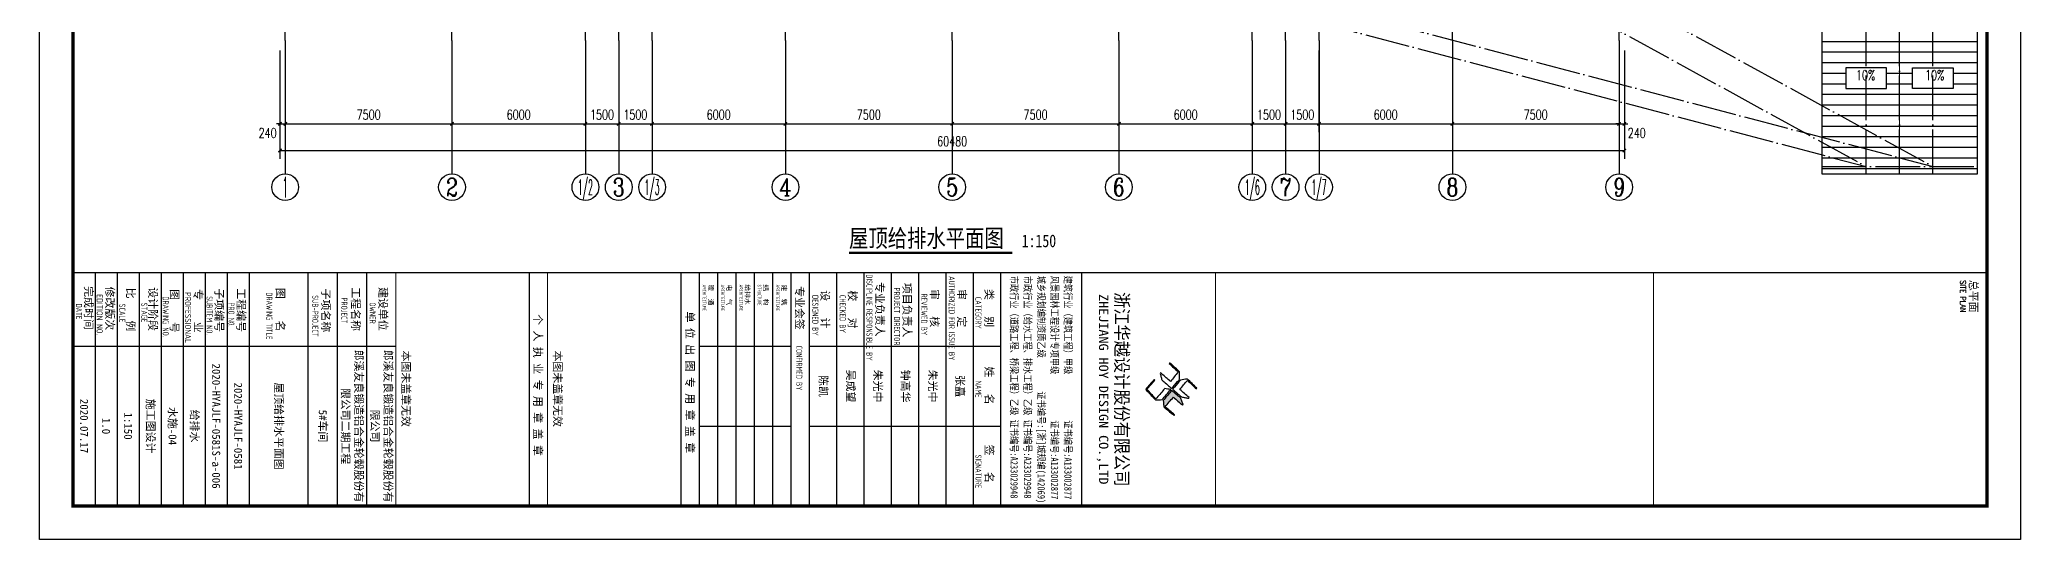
# Model space of a CAD drawing. Extents: x 14033796 to 29392202, y -1365078 to -465345.
# Drawn here: x 14869616 to 14958716, y -730593 to -708102 of the extents above; entities that cross this region are included whole.
import ezdxf
from ezdxf.enums import TextEntityAlignment as Align

# ---------------------------------------------------------------- set-up
doc = ezdxf.new("R2010")
doc.units = 0
doc.header["$LTSCALE"] = 1000
doc.header["$MEASUREMENT"] = 0
doc.linetypes.add('DOTE', pattern=[2.42, 2, -0.2, 0.02, -0.2])
for name, color, linetype in [('AXIS', 3, 'Continuous'), ('AXIS_TEXT', 7, 'Continuous'), ('DIM_SYMB', 3, 'Continuous'), ('DOTE', 8, 'DOTE'), ('PUB_TEXT', 7, 'Continuous'), ('PUB_TITLE', 4, 'Continuous'), ('TK', 4, 'Continuous'), ('填充', 251, 'Continuous')]:
    doc.layers.add(name, color=color, linetype=linetype)
doc.styles.add('-宋体', font='', dxfattribs={"width": 0.8})
doc.styles.add('_TCH_AXIS', font='COMPLEX', dxfattribs={"bigfont": 'GBCBIG'})
doc.styles.add('_TCH_DIM', font='SIMPLEX', dxfattribs={"bigfont": 'GBCBIG'})
doc.styles.add('_TCH_DIM_T3', font='SIMPLEX', dxfattribs={"width": 0.705882, "bigfont": 'GBCBIG'})
doc.styles.add('COMPLEX', font='COMPLEX')
doc.styles.add('HT', font='simhei.ttf', dxfattribs={"width": 0.8})
doc.styles.add('ROMANS', font='romans', dxfattribs={"width": 0.65, "height": 231.275})
doc.styles.add('TSSD_REIN', font='tssdeng.shx', dxfattribs={"width": 0.7, "bigfont": 'tssdchn.shx'})
doc.styles.add('YAYA', font='', dxfattribs={"width": 0.8, "height": 1})
doc.styles.add('图签宋体', font='', dxfattribs={"height": 300})
doc.styles.add('图签黑体', font='simhei.ttf', dxfattribs={"height": 550})
doc.styles.get('-宋体').set_extended_font_data('SimSun')
doc.styles.get('YAYA').set_extended_font_data('SimSun')
doc.styles.get('图签宋体').set_extended_font_data('NSimSun')
doc.dimstyles.new('_TCH_ARCH&&150', dxfattribs={"dimtxt": 446.25, "dimasz": 150, "dimexe": 375, "dimexo": 450, "dimgap": 189.375, "dimtad": 1, "dimdec": 0, "dimzin": 0, "dimdsep": 46, "dimtxsty": '_TCH_DIM_T3', "dimblk": 'ARCHTICK', "dimcen": 0.09, "dimclrt": 7, "dimazin": 2, "dimtfac": 1, "dimtdec": 0, "dimtix": 1, "dimtmove": 2, "dimatfit": 3, "dimfxl": 0, "dimtolj": 1, "dimtzin": 0, "dimarcsym": 0})

# ---------------------------------------------------------------- blocks, each defined once
blk = doc.blocks.new('A$C053D6479')
at = {"layer": 'PUB_TITLE'}
h = blk.add_hatch(color=256, dxfattribs=at)
h.dxf.hatch_style = 1
edge = h.paths.add_edge_path()
edge.add_spline(control_points=[(1026, 827), (1105, 920), (1188, 1008), (1266, 1102)], knot_values=[13, 13, 13, 13, 14, 14, 14, 14], degree=3, periodic=0)
edge.add_spline(control_points=[(1266, 1102), (1258, 1111), (1249, 1119), (1239, 1116)], knot_values=[12, 12, 12, 12, 13, 13, 13, 13], degree=3, periodic=0)
edge.add_spline(control_points=[(1239, 1116), (1210, 1107), (1179, 1092), (1144, 1077)], knot_values=[11, 11, 11, 11, 12, 12, 12, 12], degree=3, periodic=0)
edge.add_spline(control_points=[(1144, 1077), (1109, 1063), (1069, 1053), (1047, 1038)], knot_values=[10, 10, 10, 10, 11, 11, 11, 11], degree=3, periodic=0)
edge.add_spline(control_points=[(1047, 1038), (1028, 1026), (1007, 992), (991, 972)], knot_values=[9, 9, 9, 9, 10, 10, 10, 10], degree=3, periodic=0)
edge.add_spline(control_points=[(991, 972), (942, 913), (899, 868), (849, 810)], knot_values=[8, 8, 8, 8, 9, 9, 9, 9], degree=3, periodic=0)
edge.add_spline(control_points=[(849, 810), (842, 801), (822, 776), (822, 775)], knot_values=[7, 7, 7, 7, 8, 8, 8, 8], degree=3, periodic=0)
edge.add_spline(control_points=[(822, 775), (823, 771), (848, 752), (859, 744)], knot_values=[6, 6, 6, 6, 7, 7, 7, 7], degree=3, periodic=0)
edge.add_spline(control_points=[(859, 744), (949, 670), (1035, 592), (1122, 521)], knot_values=[5, 5, 5, 5, 6, 6, 6, 6], degree=3, periodic=0)
edge.add_spline(control_points=[(1122, 521), (1153, 527), (1185, 530), (1217, 533)], knot_values=[4, 4, 4, 4, 5, 5, 5, 5], degree=3, periodic=0)
edge.add_spline(control_points=[(1217, 533), (1246, 535), (1293, 532), (1316, 542)], knot_values=[3, 3, 3, 3, 4, 4, 4, 4], degree=3, periodic=0)
edge.add_spline(control_points=[(1316, 542), (1327, 547), (1338, 565), (1349, 579)], knot_values=[2, 2, 2, 2, 3, 3, 3, 3], degree=3, periodic=0)
edge.add_spline(control_points=[(1349, 579), (1423, 670), (1507, 759), (1572, 848)], knot_values=[1, 1, 1, 1, 2, 2, 2, 2], degree=3, periodic=0)
edge.add_spline(control_points=[(1572, 848), (1564, 852), (1561, 861), (1551, 862)], knot_values=[0, 0, 0, 0, 1, 1, 1, 1], degree=3, periodic=0)
edge.add_spline(control_points=[(1551, 862), (1469, 769), (1393, 671), (1310, 579)], knot_values=[15, 15, 15, 15, 16, 16, 16, 16], degree=3, periodic=0)
edge.add_spline(control_points=[(1310, 579), (1216, 662), (1118, 742), (1026, 827)], knot_values=[14, 14, 14, 14, 15, 15, 15, 15], degree=3, periodic=0)
at = {"layer": 'TK'}
for points, knots in [([(1031, 1298), (1066, 1286), (1054, 1262), (1045, 1224), (1036, 1188), (1031, 1158), (1024, 1121), (1020, 1104), (1017, 1085), (1012, 1071), (1004, 1052), (976, 1026), (956, 1003), (906, 946), (866, 899), (814, 839), (806, 829), (789, 806), (787, 806), (777, 804), (728, 856), (719, 864), (651, 922), (580, 978), (514, 1036), (509, 1106), (488, 1176), (479, 1247), (570, 1343), (663, 1436), (758, 1526), (764, 1523), (768, 1518), (774, 1515), (693, 1422), (599, 1343), (520, 1249), (607, 1171), (698, 1096), (789, 1021), (874, 1109), (950, 1206), (1031, 1298)], [0, 0, 0, 0, 1, 1, 1, 2, 2, 2, 3, 3, 3, 4, 4, 4, 5, 5, 5, 6, 6, 6, 7, 7, 7, 8, 8, 8, 9, 9, 9, 10, 10, 10, 11, 11, 11, 12, 12, 12, 13, 13, 13, 14, 14, 14, 14]), ([(555, 949), (624, 891), (699, 833), (760, 773), (689, 691), (614, 604), (539, 517), (529, 505), (516, 487), (506, 482), (492, 475), (469, 472), (452, 467), (416, 456), (383, 448), (342, 438), (323, 433), (297, 422), (293, 440), (291, 452), (313, 470), (322, 480), (400, 566), (477, 652), (553, 736), (460, 815), (366, 894), (270, 970), (183, 883), (101, 791), (16, 703), (-18, 714), (9, 735), (28, 755), (103, 838), (192, 930), (266, 1005), (319, 1009), (387, 1005), (442, 1007), (456, 1008), (472, 1011), (485, 1007), (507, 1000), (534, 967), (555, 949)], [0, 0, 0, 0, 1, 1, 1, 2, 2, 2, 3, 3, 3, 4, 4, 4, 5, 5, 5, 6, 6, 6, 7, 7, 7, 8, 8, 8, 9, 9, 9, 10, 10, 10, 11, 11, 11, 12, 12, 12, 13, 13, 13, 14, 14, 14, 15, 15, 15, 15]), ([(1097, 490), (1100, 425), (1106, 361), (1107, 294), (1018, 207), (925, 121), (830, 33), (818, 21), (800, 0), (787, 0), (768, -1), (725, 49), (712, 60), (662, 103), (616, 143), (568, 186), (545, 207), (518, 224), (499, 250), (501, 259), (511, 261), (516, 267), (609, 192), (696, 111), (785, 33), (883, 118), (977, 208), (1070, 298), (992, 373), (892, 456), (803, 534), (791, 544), (768, 561), (766, 569), (761, 588), (776, 634), (780, 655), (785, 690), (788, 721), (795, 746), (897, 661), (998, 576), (1097, 490)], [0, 0, 0, 0, 1, 1, 1, 2, 2, 2, 3, 3, 3, 4, 4, 4, 5, 5, 5, 6, 6, 6, 7, 7, 7, 8, 8, 8, 9, 9, 9, 10, 10, 10, 11, 11, 11, 12, 12, 12, 13, 13, 13, 14, 14, 14, 14]), ([(1551, 862), (1561, 861), (1564, 852), (1572, 848), (1507, 759), (1423, 670), (1349, 579), (1338, 565), (1327, 547), (1316, 542), (1293, 532), (1246, 535), (1217, 533), (1185, 530), (1153, 527), (1122, 521), (1035, 592), (949, 670), (859, 744), (848, 752), (823, 771), (822, 775), (822, 776), (842, 801), (849, 810), (899, 868), (942, 913), (991, 972), (1007, 992), (1028, 1026), (1047, 1038), (1069, 1053), (1109, 1063), (1144, 1077), (1179, 1092), (1210, 1107), (1239, 1116), (1249, 1119), (1258, 1111), (1266, 1102), (1188, 1008), (1105, 920), (1026, 827), (1118, 742), (1216, 662), (1310, 579), (1393, 671), (1469, 769), (1551, 862)], [0, 0, 0, 0, 1, 1, 1, 2, 2, 2, 3, 3, 3, 4, 4, 4, 5, 5, 5, 6, 6, 6, 7, 7, 7, 8, 8, 8, 9, 9, 9, 10, 10, 10, 11, 11, 11, 12, 12, 12, 13, 13, 13, 14, 14, 14, 15, 15, 15, 16, 16, 16, 16])]:
    blk.add_open_spline(points, degree=3, knots=knots, dxfattribs=at)
blk = doc.blocks.new('GeYuanFrame_17141813', base_point=(20.09, 4.53))
at = {"layer": 'PUB_TITLE'}
for points in [[(1013.09, 235.33), (1013.09, 292.73)], [(1037.09, 235.33), (1037.09, 292.73)], [(1013.09, 202.33), (1013.09, 229.83)], [(1037.09, 202.33), (1037.09, 229.83)], [(1013.09, 14.53), (1013.09, 111.33)]]:
    blk.add_lwpolyline(points, dxfattribs=at)
at = {"layer": 'TK'}
for p, q in [((991.09, 316.93), (1061.09, 316.93)), ((991.09, 284.53), (1061.09, 284.53)), ((991.09, 276.33), (1061.09, 276.33)), ((991.09, 268.13), (1061.09, 268.13)), ((991.09, 259.93), (1061.09, 259.93)), ((991.09, 251.73), (1061.09, 251.73)), ((991.09, 243.53), (1061.09, 243.53)), ((991.09, 235.33), (1061.09, 235.33)), ((991.09, 235.33), (1061.09, 235.33)), ((991.09, 102.53), (1061.09, 102.53)), ((991.09, 93.73), (1061.09, 93.73)), ((991.09, 84.93), (1013.09, 84.93)), ((991.09, 84.93), (1061.09, 84.93)), ((991.09, 67.37), (1061.09, 67.37)), ((991.09, 67.33), (1061.09, 67.33)), ((991.09, 60.77), (1061.09, 60.77)), ((991.09, 54.17), (1061.09, 54.17)), ((991.09, 47.57), (1061.09, 47.57)), ((991.09, 40.97), (1061.09, 40.97)), ((991.09, 34.37), (1061.09, 34.37)), ((991.09, 27.77), (1061.09, 27.77)), ((991.09, 21.17), (1061.09, 21.17)), ((991.09, 14.53), (1061.09, 14.53))]:
    blk.add_line(p, q, dxfattribs=at)
blk.add_lwpolyline([(20.09, 4.53), (20.09, 598.53), (1071.09, 598.53), (1071.09, 4.53)], close=True, dxfattribs=at)
at = {"layer": 'TK', "const_width": 1}
blk.add_lwpolyline([(45.09, 588.53), (1061.09, 588.53), (1061.09, 14.53), (45.09, 14.53)], close=True, dxfattribs=at)
at = {"layer": 'TK'}
for points, const_width in [([(991.09, 588.53), (991.09, 14.53)], 0.4), ([(991.09, 488.5), (1061.09, 488.5)], 0.35), ([(991.09, 357.14), (1061.09, 357.14)], 0.35), ([(991.09, 292.73), (1061.09, 292.73)], 0.35), ([(991.09, 292.73), (1061.09, 292.73)], 0.35), ([(991.09, 235.33), (1061.09, 235.33)], 0.35), ([(991.09, 202.33), (1061.09, 202.33)], 0.35), ([(991.09, 156.83), (1061.09, 156.83)], 0.35), ([(991.09, 111.33), (1061.09, 111.33)], 0.35), ([(991.09, 67.37), (1061.09, 67.37)], 0.35)]:
    blk.add_lwpolyline(points, dxfattribs=dict(at, const_width=const_width))
for points in [[(991.09, 292.73), (1061.09, 292.73)], [(991.09, 235.33), (1061.09, 235.33)], [(991.09, 229.83), (1061.09, 229.83)], [(991.09, 224.33), (1061.09, 224.33)], [(991.09, 218.83), (1061.09, 218.83)], [(991.09, 213.33), (1061.09, 213.33)], [(991.09, 207.83), (1061.09, 207.83)], [(991.09, 202.33), (1061.09, 202.33)], [(991.09, 196.83), (1061.09, 196.83)], [(991.09, 151.33), (1061.09, 151.33)]]:
    blk.add_lwpolyline(points, dxfattribs=at)
at = {"layer": 'PUB_TITLE', "xscale": 0.01000000000021828, "yscale": 0.01000000000021828, "zscale": 0.01}
blk.add_blockref('A$C053D6479', (1018.19, 336.27), dxfattribs=at)
at = {"layer": 'TK', "style": '图签宋体'}
for s, height, p in [('总平面', 2.4, (993.23, 583.28)), ('类   别', 2.4, (995.97, 288.09)), ('姓   名', 2.4, (1019.2, 288.09)), ('签   名', 2.4, (1042.68, 288.09)), ('审   定', 2.4, (995.97, 279.89)), ('审   核', 2.4, (995.97, 271.69)), ('项目负责人', 2.4, (994.13, 263.49)), ('专业负责人', 2.4, (993.89, 255.29)), ('校   对', 2.4, (996.38, 247.09)), ('设   计', 2.4, (996.36, 238.89)), ('专业会签', 2.4, (995.12, 231.24)), ('建  筑', 1.44, (994.61, 227.11)), ('结  构', 1.44, (994.61, 221.61)), ('给排水', 1.44, (994.61, 216.11)), ('电  气', 1.44, (994.61, 210.61)), ('暖  通', 1.44, (994.61, 205.11)), ('单 位 出 图 专 用 章 盖 章', 2.4, (1002.72, 198.35)), ('本图未盖章无效', 2.4, (1014.43, 158.7)), ('个 人 执 业 专 用 章 盖 章', 2.4, (1003.52, 152.77)), ('本图未盖章无效', 2.4, (1014.43, 113.2)), ('建设单位', 2.4, (995.39, 106.33)), ('工程名称', 2.4, (995.47, 98.12)), ('子项名称', 2.4, (995.85, 89.14)), ('图    名', 2.4, (995.63, 75.5)), ('工程编号', 2.4, (995.77, 63.77)), ('子项编号', 2.4, (995.77, 57.19)), ('专    业', 2.4, (996.01, 50.88)), ('图    号', 2.4, (996.02, 43.77)), ('设计阶段', 2.4, (995.45, 37.32)), ('比    例', 2.4, (995.59, 30.63)), ('修改版次', 2.4, (995.24, 24.41)), ('完成时间', 2.4, (995.11, 18.02))]:
    blk.add_text(s, height=height, dxfattribs=at).set_placement(p)
at = {"layer": 'TK'}
for s, height, style, width, p in [('SITE PLAN', 1.697, 'ROMANS', 0.76, (993.35, 580.49)), ('建筑行业（建筑工程）甲级           证书编号:A133002877', 2.2, '-宋体', 0.8, (992, 311.83)), ('风景园林工程设计专项甲级           证书编号:A133002877', 2.2, '-宋体', 0.8, (992, 307.81)), ('城乡规划编制资质乙级        证书编号:[浙]城规编(142069)', 2.2, '-宋体', 0.8, (992, 303.82)), ('市政行业（给水工程、排水工程）乙级 证书编号:A233029948', 2.2, '-宋体', 0.8, (992, 299.74)), ('市政行业（道路工程、桥梁工程）乙级 证书编号:A233029948', 2.2, '-宋体', 0.8, (992, 295.69)), ('CATEGORY', 1.8, 'TSSD_REIN', 0.7, (998.32, 285.17)), ('NAME', 1.8, 'TSSD_REIN', 0.7, (1023.51, 285.17)), ('SIGNATURE', 1.8, 'TSSD_REIN', 0.7, (1045.66, 285.17)), ('AUTHORIZED FOR ISSUE BY', 1.8, 'TSSD_REIN', 0.7, (992.12, 277.17)), ('REVIEWED BY', 1.8, 'TSSD_REIN', 0.7, (997.36, 268.91)), ('PROJECT DIRECTOR', 1.8, 'TSSD_REIN', 0.7, (995.55, 260.74)), ('DISCIPLINE RESPONSIBLE BY', 1.8, 'TSSD_REIN', 0.7, (991.57, 252.48)), ('CHECKED BY', 1.8, 'TSSD_REIN', 0.7, (997.75, 244.44)), ('DESIGNED BY', 1.8, 'TSSD_REIN', 0.7, (997.76, 236.27)), ('CONFIRMED BY', 1.8, 'TSSD_REIN', 0.7, (1012.94, 231.42)), ('ARCHITECTURE', 1.08, 'TSSD_REIN', 0.7, (994.65, 225.34)), ('STRUCTURE', 1.08, 'TSSD_REIN', 0.7, (994.65, 219.84)), ('ARCHITECTURE', 1.08, 'TSSD_REIN', 0.7, (994.65, 214.34)), ('ARCHITECTURE', 1.08, 'TSSD_REIN', 0.7, (994.65, 208.84)), ('ARCHITECTURE', 1.08, 'TSSD_REIN', 0.7, (994.65, 203.34)), ('OWNER', 1.8, 'TSSD_REIN', 0.7, (999.98, 103.48)), ('PROJECT', 1.8, 'TSSD_REIN', 0.7, (998.52, 95.02)), ('SUB-PROJECT', 1.8, 'TSSD_REIN', 0.7, (997.86, 86.3)), ('DRAWING TITLE', 1.8, 'TSSD_REIN', 0.7, (996.97, 72.53)), ('PRO N0.', 1.8, 'TSSD_REIN', 0.7, (1000.01, 61.15)), ('SUBITEM NO.', 1.8, 'TSSD_REIN', 0.7, (998.15, 54.58)), ('PROFESSIONAL', 1.8, 'TSSD_REIN', 0.8, (996.88, 48.15)), ('DRAWING NO.', 1.8, 'TSSD_REIN', 0.7, (998.19, 41.45)), ('STAGE', 1.8, 'TSSD_REIN', 0.7, (1000.09, 35.03)), ('SCALE', 1.8, 'TSSD_REIN', 0.7, (1000.38, 28.42)), ('EDITION NO.', 1.8, 'TSSD_REIN', 0.8, (997.53, 21.64)), ('DATE', 1.8, 'TSSD_REIN', 0.7, (1000.33, 15.45))]:
    blk.add_text(s, height=height, dxfattribs=dict(at, style=style, width=width)).set_placement(p)
for s, height, style, width, p in [('浙江华越设计股份有限公司', 3.96, 'HT', 0.9, (1026.07, 329.16)), ('ZHEJIANG HOY DESIGN CO.,LTD', 2.8, '图签黑体', 1.11, (1026.06, 323.29))]:
    blk.add_text(s, height=height, dxfattribs=dict(at, style=style, width=width)).set_placement(p, align=Align.MIDDLE)
at = {"layer": 'TK', "char_height": 2.4, "attachment_point": 5, "style": '图签宋体'}
for s, insert, width in [('张矗', (1025.09, 280.4), 24), ('朱光中', (1025.09, 272.23), 24), ('钟高华', (1025.09, 264.03), 24), ('朱光中', (1025.09, 255.76), 24), ('吴成望', (1025.09, 247.63), 24), ('陈凯', (1025.09, 239.43), 24), ('郎溪友良锻造铝合金轮毂股份有限公司', (1037.09, 106.93), 48), ('郎溪友良锻造铝合金轮毂股份有限公司二期工程', (1037.09, 98.13), 48), ('5#车间', (1037.09, 89.33), 48), ('屋顶给排水平面图', (1037.09, 76.13), 48), ('2020-HYAJLF-0581', (1037.09, 64.07), 48), ('2020-HYAJLF-0581S-a-006', (1037.09, 57.47), 48), ('给排水', (1037.09, 50.87), 48), ('水施-04', (1037.09, 44.27), 48), ('施工图设计', (1037.09, 37.67), 48), ('1:150', (1037.09, 31.07), 48), ('1.0', (1037.09, 24.47), 48), ('2020.07.17', (1037.09, 17.88), 48)]:
    blk.add_mtext(s, dxfattribs=dict(at, insert=insert, width=width))
blk = doc.blocks.new('_AXISO')
blk.add_circle((0, 0), 0.5)
at = {"layer": 'AXIS_TEXT', "style": 'COMPLEX', "width": 1.041667}
blk.add_attdef('A', text='', height=0.56, dxfattribs=at).set_placement((-0.25, -0.28), (0.25, -0.28), align=Align.FIT)
blk = doc.blocks.new('_ArchTick')
at = {"color": 0, "linetype": 'ByBlock', "const_width": 0.4}
blk.add_lwpolyline([(-0.5, -0.5), (0.5, 0.5)], dxfattribs=at)
blk = doc.blocks.new('*D230')
at = {"layer": 'AXIS', "color": 0, "lineweight": -2}
for p, q in [((14880426, -708593), (14880426, -713468)), ((14940906, -708593), (14940906, -713468)), ((14880426, -713093), (14940906, -713093))]:
    blk.add_line(p, q, dxfattribs=at)
at = {"layer": 'Defpoints', "color": 0}
for p in [(14880426, -708143), (14940906, -708143), (14940906, -713093)]:
    blk.add_point(p, dxfattribs=at)
at = {"layer": 'AXIS', "color": 0, "lineweight": -2, "xscale": 150, "yscale": 150, "zscale": 150, "rotation": 180}
blk.add_blockref('_ArchTick', (14880426, -713093), dxfattribs=at)
at = {"layer": 'AXIS', "color": 0, "lineweight": -2, "xscale": 150, "yscale": 150, "zscale": 150}
blk.add_blockref('_ArchTick', (14940906, -713093), dxfattribs=at)
at = {"layer": 'AXIS', "color": 7, "insert": (14910666, -712680), "char_height": 446.2, "attachment_point": 5, "style": '_TCH_DIM_T3'}
blk.add_mtext('\\A1;60480', dxfattribs=at)
blk = doc.blocks.new('*D231')
at = {"layer": 'AXIS', "color": 0, "lineweight": -2}
for p, q in [((14880426, -708593), (14880426, -712268)), ((14880666, -708593), (14880666, -712268)), ((14880426, -711893), (14880276, -711893)), ((14880426, -711893), (14880666, -711893)), ((14880666, -711893), (14880816, -711893))]:
    blk.add_line(p, q, dxfattribs=at)
at = {"layer": 'Defpoints', "color": 0}
for p in [(14880426, -708143), (14880666, -708143), (14880666, -711893)]:
    blk.add_point(p, dxfattribs=at)
at = {"layer": 'AXIS', "color": 0, "lineweight": -2, "xscale": 150, "yscale": 150, "zscale": 150}
blk.add_blockref('_ArchTick', (14880426, -711893), dxfattribs=at)
at = {"layer": 'AXIS', "color": 0, "lineweight": -2, "xscale": 150, "yscale": 150, "zscale": 150, "rotation": 180}
blk.add_blockref('_ArchTick', (14880666, -711893), dxfattribs=at)
at = {"layer": 'AXIS', "color": 7, "insert": (14879871, -712305), "char_height": 446.2, "attachment_point": 5, "style": '_TCH_DIM_T3'}
blk.add_mtext('\\A1;240', dxfattribs=at)
blk = doc.blocks.new('*D232')
at = {"layer": 'AXIS', "color": 0, "lineweight": -2}
for p, q in [((14880666, -708593), (14880666, -712268)), ((14888166, -708593), (14888166, -712268)), ((14880666, -711893), (14888166, -711893))]:
    blk.add_line(p, q, dxfattribs=at)
at = {"layer": 'Defpoints', "color": 0}
for p in [(14880666, -708143), (14888166, -708143), (14888166, -711893)]:
    blk.add_point(p, dxfattribs=at)
at = {"layer": 'AXIS', "color": 0, "lineweight": -2, "xscale": 150, "yscale": 150, "zscale": 150, "rotation": 180}
blk.add_blockref('_ArchTick', (14880666, -711893), dxfattribs=at)
at = {"layer": 'AXIS', "color": 0, "lineweight": -2, "xscale": 150, "yscale": 150, "zscale": 150}
blk.add_blockref('_ArchTick', (14888166, -711893), dxfattribs=at)
at = {"layer": 'AXIS', "color": 7, "insert": (14884416, -711480), "char_height": 446.2, "attachment_point": 5, "style": '_TCH_DIM_T3'}
blk.add_mtext('\\A1;7500', dxfattribs=at)
blk = doc.blocks.new('*D233')
at = {"layer": 'AXIS', "color": 0, "lineweight": -2}
for p, q in [((14888166, -708593), (14888166, -712268)), ((14894166, -708593), (14894166, -712268)), ((14888166, -711893), (14894166, -711893))]:
    blk.add_line(p, q, dxfattribs=at)
at = {"layer": 'Defpoints', "color": 0}
for p in [(14888166, -708143), (14894166, -708143), (14894166, -711893)]:
    blk.add_point(p, dxfattribs=at)
at = {"layer": 'AXIS', "color": 0, "lineweight": -2, "xscale": 150, "yscale": 150, "zscale": 150, "rotation": 180}
blk.add_blockref('_ArchTick', (14888166, -711893), dxfattribs=at)
at = {"layer": 'AXIS', "color": 0, "lineweight": -2, "xscale": 150, "yscale": 150, "zscale": 150}
blk.add_blockref('_ArchTick', (14894166, -711893), dxfattribs=at)
at = {"layer": 'AXIS', "color": 7, "insert": (14891166, -711480), "char_height": 446.2, "attachment_point": 5, "style": '_TCH_DIM_T3'}
blk.add_mtext('\\A1;6000', dxfattribs=at)
blk = doc.blocks.new('*D234')
at = {"layer": 'AXIS', "color": 0, "lineweight": -2}
for p, q in [((14894166, -708593), (14894166, -712268)), ((14895666, -708593), (14895666, -712268)), ((14894166, -711893), (14895666, -711893))]:
    blk.add_line(p, q, dxfattribs=at)
at = {"layer": 'Defpoints', "color": 0}
for p in [(14894166, -708143), (14895666, -708143), (14895666, -711893)]:
    blk.add_point(p, dxfattribs=at)
at = {"layer": 'AXIS', "color": 0, "lineweight": -2, "xscale": 150, "yscale": 150, "zscale": 150, "rotation": 180}
blk.add_blockref('_ArchTick', (14894166, -711893), dxfattribs=at)
at = {"layer": 'AXIS', "color": 0, "lineweight": -2, "xscale": 150, "yscale": 150, "zscale": 150}
blk.add_blockref('_ArchTick', (14895666, -711893), dxfattribs=at)
at = {"layer": 'AXIS', "color": 7, "insert": (14894916, -711480), "char_height": 446.2, "attachment_point": 5, "style": '_TCH_DIM_T3'}
blk.add_mtext('\\A1;1500', dxfattribs=at)
blk = doc.blocks.new('*D235')
at = {"layer": 'AXIS', "color": 0, "lineweight": -2}
for p, q in [((14895666, -708593), (14895666, -712268)), ((14897166, -708593), (14897166, -712268)), ((14895666, -711893), (14897166, -711893))]:
    blk.add_line(p, q, dxfattribs=at)
at = {"layer": 'Defpoints', "color": 0}
for p in [(14895666, -708143), (14897166, -708143), (14897166, -711893)]:
    blk.add_point(p, dxfattribs=at)
at = {"layer": 'AXIS', "color": 0, "lineweight": -2, "xscale": 150, "yscale": 150, "zscale": 150, "rotation": 180}
blk.add_blockref('_ArchTick', (14895666, -711893), dxfattribs=at)
at = {"layer": 'AXIS', "color": 0, "lineweight": -2, "xscale": 150, "yscale": 150, "zscale": 150}
blk.add_blockref('_ArchTick', (14897166, -711893), dxfattribs=at)
at = {"layer": 'AXIS', "color": 7, "insert": (14896416, -711480), "char_height": 446.2, "attachment_point": 5, "style": '_TCH_DIM_T3'}
blk.add_mtext('\\A1;1500', dxfattribs=at)
blk = doc.blocks.new('*D236')
at = {"layer": 'AXIS', "color": 0, "lineweight": -2}
for p, q in [((14897166, -708593), (14897166, -712268)), ((14903166, -708593), (14903166, -712268)), ((14897166, -711893), (14903166, -711893))]:
    blk.add_line(p, q, dxfattribs=at)
at = {"layer": 'Defpoints', "color": 0}
for p in [(14897166, -708143), (14903166, -708143), (14903166, -711893)]:
    blk.add_point(p, dxfattribs=at)
at = {"layer": 'AXIS', "color": 0, "lineweight": -2, "xscale": 150, "yscale": 150, "zscale": 150, "rotation": 180}
blk.add_blockref('_ArchTick', (14897166, -711893), dxfattribs=at)
at = {"layer": 'AXIS', "color": 0, "lineweight": -2, "xscale": 150, "yscale": 150, "zscale": 150}
blk.add_blockref('_ArchTick', (14903166, -711893), dxfattribs=at)
at = {"layer": 'AXIS', "color": 7, "insert": (14900166, -711480), "char_height": 446.2, "attachment_point": 5, "style": '_TCH_DIM_T3'}
blk.add_mtext('\\A1;6000', dxfattribs=at)
blk = doc.blocks.new('*D237')
at = {"layer": 'AXIS', "color": 0, "lineweight": -2}
for p, q in [((14903166, -708593), (14903166, -712268)), ((14910666, -708593), (14910666, -712268)), ((14903166, -711893), (14910666, -711893))]:
    blk.add_line(p, q, dxfattribs=at)
at = {"layer": 'Defpoints', "color": 0}
for p in [(14903166, -708143), (14910666, -708143), (14910666, -711893)]:
    blk.add_point(p, dxfattribs=at)
at = {"layer": 'AXIS', "color": 0, "lineweight": -2, "xscale": 150, "yscale": 150, "zscale": 150, "rotation": 180}
blk.add_blockref('_ArchTick', (14903166, -711893), dxfattribs=at)
at = {"layer": 'AXIS', "color": 0, "lineweight": -2, "xscale": 150, "yscale": 150, "zscale": 150}
blk.add_blockref('_ArchTick', (14910666, -711893), dxfattribs=at)
at = {"layer": 'AXIS', "color": 7, "insert": (14906916, -711480), "char_height": 446.2, "attachment_point": 5, "style": '_TCH_DIM_T3'}
blk.add_mtext('\\A1;7500', dxfattribs=at)
blk = doc.blocks.new('*D238')
at = {"layer": 'AXIS', "color": 0, "lineweight": -2}
for p, q in [((14910666, -708593), (14910666, -712268)), ((14918166, -708593), (14918166, -712268)), ((14910666, -711893), (14918166, -711893))]:
    blk.add_line(p, q, dxfattribs=at)
at = {"layer": 'Defpoints', "color": 0}
for p in [(14910666, -708143), (14918166, -708143), (14918166, -711893)]:
    blk.add_point(p, dxfattribs=at)
at = {"layer": 'AXIS', "color": 0, "lineweight": -2, "xscale": 150, "yscale": 150, "zscale": 150, "rotation": 180}
blk.add_blockref('_ArchTick', (14910666, -711893), dxfattribs=at)
at = {"layer": 'AXIS', "color": 0, "lineweight": -2, "xscale": 150, "yscale": 150, "zscale": 150}
blk.add_blockref('_ArchTick', (14918166, -711893), dxfattribs=at)
at = {"layer": 'AXIS', "color": 7, "insert": (14914416, -711480), "char_height": 446.2, "attachment_point": 5, "style": '_TCH_DIM_T3'}
blk.add_mtext('\\A1;7500', dxfattribs=at)
blk = doc.blocks.new('*D239')
at = {"layer": 'AXIS', "color": 0, "lineweight": -2}
for p, q in [((14918166, -708593), (14918166, -712268)), ((14924166, -708593), (14924166, -712268)), ((14918166, -711893), (14924166, -711893))]:
    blk.add_line(p, q, dxfattribs=at)
at = {"layer": 'Defpoints', "color": 0}
for p in [(14918166, -708143), (14924166, -708143), (14924166, -711893)]:
    blk.add_point(p, dxfattribs=at)
at = {"layer": 'AXIS', "color": 0, "lineweight": -2, "xscale": 150, "yscale": 150, "zscale": 150, "rotation": 180}
blk.add_blockref('_ArchTick', (14918166, -711893), dxfattribs=at)
at = {"layer": 'AXIS', "color": 0, "lineweight": -2, "xscale": 150, "yscale": 150, "zscale": 150}
blk.add_blockref('_ArchTick', (14924166, -711893), dxfattribs=at)
at = {"layer": 'AXIS', "color": 7, "insert": (14921166, -711480), "char_height": 446.2, "attachment_point": 5, "style": '_TCH_DIM_T3'}
blk.add_mtext('\\A1;6000', dxfattribs=at)
blk = doc.blocks.new('*D240')
at = {"layer": 'AXIS', "color": 0, "lineweight": -2}
for p, q in [((14924166, -708593), (14924166, -712268)), ((14925666, -708593), (14925666, -712268)), ((14924166, -711893), (14925666, -711893))]:
    blk.add_line(p, q, dxfattribs=at)
at = {"layer": 'Defpoints', "color": 0}
for p in [(14924166, -708143), (14925666, -708143), (14925666, -711893)]:
    blk.add_point(p, dxfattribs=at)
at = {"layer": 'AXIS', "color": 0, "lineweight": -2, "xscale": 150, "yscale": 150, "zscale": 150, "rotation": 180}
blk.add_blockref('_ArchTick', (14924166, -711893), dxfattribs=at)
at = {"layer": 'AXIS', "color": 0, "lineweight": -2, "xscale": 150, "yscale": 150, "zscale": 150}
blk.add_blockref('_ArchTick', (14925666, -711893), dxfattribs=at)
at = {"layer": 'AXIS', "color": 7, "insert": (14924916, -711480), "char_height": 446.2, "attachment_point": 5, "style": '_TCH_DIM_T3'}
blk.add_mtext('\\A1;1500', dxfattribs=at)
blk = doc.blocks.new('*D241')
at = {"layer": 'AXIS', "color": 0, "lineweight": -2}
for p, q in [((14925666, -708593), (14925666, -712268)), ((14927166, -708593), (14927166, -712268)), ((14925666, -711893), (14927166, -711893))]:
    blk.add_line(p, q, dxfattribs=at)
at = {"layer": 'Defpoints', "color": 0}
for p in [(14925666, -708143), (14927166, -708143), (14927166, -711893)]:
    blk.add_point(p, dxfattribs=at)
at = {"layer": 'AXIS', "color": 0, "lineweight": -2, "xscale": 150, "yscale": 150, "zscale": 150, "rotation": 180}
blk.add_blockref('_ArchTick', (14925666, -711893), dxfattribs=at)
at = {"layer": 'AXIS', "color": 0, "lineweight": -2, "xscale": 150, "yscale": 150, "zscale": 150}
blk.add_blockref('_ArchTick', (14927166, -711893), dxfattribs=at)
at = {"layer": 'AXIS', "color": 7, "insert": (14926416, -711480), "char_height": 446.2, "attachment_point": 5, "style": '_TCH_DIM_T3'}
blk.add_mtext('\\A1;1500', dxfattribs=at)
blk = doc.blocks.new('*D242')
at = {"layer": 'AXIS', "color": 0, "lineweight": -2}
for p, q in [((14927166, -708593), (14927166, -712268)), ((14933166, -708593), (14933166, -712268)), ((14927166, -711893), (14933166, -711893))]:
    blk.add_line(p, q, dxfattribs=at)
at = {"layer": 'Defpoints', "color": 0}
for p in [(14927166, -708143), (14933166, -708143), (14933166, -711893)]:
    blk.add_point(p, dxfattribs=at)
at = {"layer": 'AXIS', "color": 0, "lineweight": -2, "xscale": 150, "yscale": 150, "zscale": 150, "rotation": 180}
blk.add_blockref('_ArchTick', (14927166, -711893), dxfattribs=at)
at = {"layer": 'AXIS', "color": 0, "lineweight": -2, "xscale": 150, "yscale": 150, "zscale": 150}
blk.add_blockref('_ArchTick', (14933166, -711893), dxfattribs=at)
at = {"layer": 'AXIS', "color": 7, "insert": (14930166, -711480), "char_height": 446.2, "attachment_point": 5, "style": '_TCH_DIM_T3'}
blk.add_mtext('\\A1;6000', dxfattribs=at)
blk = doc.blocks.new('*D243')
at = {"layer": 'AXIS', "color": 0, "lineweight": -2}
for p, q in [((14933166, -708593), (14933166, -712268)), ((14940666, -708593), (14940666, -712268)), ((14933166, -711893), (14940666, -711893))]:
    blk.add_line(p, q, dxfattribs=at)
at = {"layer": 'Defpoints', "color": 0}
for p in [(14933166, -708143), (14940666, -708143), (14940666, -711893)]:
    blk.add_point(p, dxfattribs=at)
at = {"layer": 'AXIS', "color": 0, "lineweight": -2, "xscale": 150, "yscale": 150, "zscale": 150, "rotation": 180}
blk.add_blockref('_ArchTick', (14933166, -711893), dxfattribs=at)
at = {"layer": 'AXIS', "color": 0, "lineweight": -2, "xscale": 150, "yscale": 150, "zscale": 150}
blk.add_blockref('_ArchTick', (14940666, -711893), dxfattribs=at)
at = {"layer": 'AXIS', "color": 7, "insert": (14936916, -711480), "char_height": 446.2, "attachment_point": 5, "style": '_TCH_DIM_T3'}
blk.add_mtext('\\A1;7500', dxfattribs=at)
blk = doc.blocks.new('*D244')
at = {"layer": 'AXIS', "color": 0, "lineweight": -2}
for p, q in [((14940666, -708593), (14940666, -712268)), ((14940906, -708593), (14940906, -712268)), ((14940666, -711893), (14940516, -711893)), ((14940666, -711893), (14940906, -711893)), ((14940906, -711893), (14941056, -711893))]:
    blk.add_line(p, q, dxfattribs=at)
at = {"layer": 'Defpoints', "color": 0}
for p in [(14940666, -708143), (14940906, -708143), (14940906, -711893)]:
    blk.add_point(p, dxfattribs=at)
at = {"layer": 'AXIS', "color": 0, "lineweight": -2, "xscale": 150, "yscale": 150, "zscale": 150}
blk.add_blockref('_ArchTick', (14940666, -711893), dxfattribs=at)
at = {"layer": 'AXIS', "color": 0, "lineweight": -2, "xscale": 150, "yscale": 150, "zscale": 150, "rotation": 180}
blk.add_blockref('_ArchTick', (14940906, -711893), dxfattribs=at)
at = {"layer": 'AXIS', "color": 7, "insert": (14941461, -712305), "char_height": 446.2, "attachment_point": 5, "style": '_TCH_DIM_T3'}
blk.add_mtext('\\A1;240', dxfattribs=at)

msp = doc.modelspace()

# ---------------------------------------------------------------- hatches: boundary and pattern name
at = {"layer": '填充', "ltscale": 0.5}
h = msp.add_hatch(dxfattribs=at)
h.set_pattern_fill('ANSI31', color=256, scale=300, angle=315, style=0)
h.set_pattern_definition([(0, (0, 0), (1e-13, 476.25), [])])
h.paths.add_polyline_path([(14956780.6, -609482.6), (14953280.6, -609482.6), (14953280.6, -714142.6), (14956780.6, -714142.6)])
h.paths.add_polyline_path([(14953868.1, -646300.6), (14953868.1, -645367.6), (14955693.1, -645367.6), (14955693.1, -646300.6)], flags=16)
h.paths.add_polyline_path([(14955693.1, -661367.6), (14955693.1, -662300.6), (14953868.1, -662300.6), (14953868.1, -661367.6)], flags=16)
h.paths.add_polyline_path([(14953868.1, -630300.6), (14953868.1, -629367.6), (14955693.1, -629367.6), (14955693.1, -630300.6)], flags=16)
h.paths.add_polyline_path([(14955693.1, -677367.6), (14955693.1, -678300.6), (14953868.1, -678300.6), (14953868.1, -677367.6)], flags=16)
h.paths.add_polyline_path([(14953868.1, -614300.6), (14953868.1, -613367.6), (14955693.1, -613367.6), (14955693.1, -614300.6)], flags=16)
h.paths.add_polyline_path([(14955693.1, -693367.6), (14955693.1, -694300.6), (14953868.1, -694300.6), (14953868.1, -693367.6)], flags=16)
h.paths.add_polyline_path([(14955693.1, -709367.6), (14955693.1, -710300.6), (14953868.1, -710300.6), (14953868.1, -709367.6)], flags=16)
h.paths.add_polyline_path([(14953280.6, -609482.6), (14949780.6, -609482.6), (14949780.6, -714142.6), (14953280.6, -714142.6)])
h.paths.add_polyline_path([(14950868.1, -646300.6), (14950868.1, -645367.6), (14952693.1, -645367.6), (14952693.1, -646300.6)], flags=16)
h.paths.add_polyline_path([(14952693.1, -661367.6), (14952693.1, -662300.6), (14950868.1, -662300.6), (14950868.1, -661367.6)], flags=16)
h.paths.add_polyline_path([(14950868.1, -630300.6), (14950868.1, -629367.6), (14952693.1, -629367.6), (14952693.1, -630300.6)], flags=16)
h.paths.add_polyline_path([(14952693.1, -677367.6), (14952693.1, -678300.6), (14950868.1, -678300.6), (14950868.1, -677367.6)], flags=16)
h.paths.add_polyline_path([(14950868.1, -614300.6), (14950868.1, -613367.6), (14952693.1, -613367.6), (14952693.1, -614300.6)], flags=16)
h.paths.add_polyline_path([(14952693.1, -693367.6), (14952693.1, -694300.6), (14950868.1, -694300.6), (14950868.1, -693367.6)], flags=16)
h.paths.add_polyline_path([(14952693.1, -709367.6), (14952693.1, -710300.6), (14950868.1, -710300.6), (14950868.1, -709367.6)], flags=16)
h.paths.add_polyline_path([(14954318, -678032.6), (14955351.1, -678032.6), (14955351.1, -677363.3), (14954318, -677363.3)], flags=24)
h.paths.add_polyline_path([(14954318, -662032.6), (14955351.1, -662032.6), (14955351.1, -661363.3), (14954318, -661363.3)], flags=24)
h.paths.add_polyline_path([(14954318, -646032.6), (14955351.1, -646032.6), (14955351.1, -645363.3), (14954318, -645363.3)], flags=24)
h.paths.add_polyline_path([(14954318, -630032.6), (14955351.1, -630032.6), (14955351.1, -629363.3), (14954318, -629363.3)], flags=24)
h.paths.add_polyline_path([(14951210, -678032.6), (14952243.1, -678032.6), (14952243.1, -677363.3), (14951210, -677363.3)], flags=24)
h.paths.add_polyline_path([(14951210, -662032.6), (14952243.1, -662032.6), (14952243.1, -661363.3), (14951210, -661363.3)], flags=24)
h.paths.add_polyline_path([(14951210, -646032.6), (14952243.1, -646032.6), (14952243.1, -645363.3), (14951210, -645363.3)], flags=24)
h.paths.add_polyline_path([(14951210, -630032.6), (14952243.1, -630032.6), (14952243.1, -629363.3), (14951210, -629363.3)], flags=24)

# ---------------------------------------------------------------- linework, layer by layer
msp.add_lwpolyline([(14949780.6, -714142.6), (14956780.6, -714142.6), (14956780.6, -609482.6), (14949780.6, -609482.6)], close=True)
at = {"ltscale": 0.5, "const_width": 50}
msp.add_lwpolyline([(14953280.6, -714142.6), (14953280.6, -609482.6)], dxfattribs=at)
at = {"ltscale": 0.5}
for points in [[(14952693.1, -710300.6), (14952693.1, -709367.6), (14950868.1, -709367.6), (14950868.1, -710300.6)], [(14953868.1, -710300.6), (14953868.1, -709367.6), (14955693.1, -709367.6), (14955693.1, -710300.6)]]:
    msp.add_lwpolyline(points, close=True, dxfattribs=at)
at = {"layer": 'AXIS'}
for p, q in [((14880666.1, -708142.5), (14880666.1, -714142.5)), ((14888166.1, -708142.5), (14888166.1, -714142.5)), ((14894166.1, -708142.5), (14894166.1, -714142.5)), ((14895666.1, -708142.5), (14895666.1, -714142.5)), ((14897166.1, -708142.5), (14897166.1, -714142.5)), ((14903166.1, -708142.5), (14903166.1, -714142.5)), ((14910666.1, -708142.5), (14910666.1, -714142.5)), ((14918166.1, -708142.5), (14918166.1, -714142.5)), ((14924166.1, -708142.5), (14924166.1, -714142.5)), ((14925666.1, -708142.5), (14925666.1, -714142.5)), ((14927166.1, -708142.5), (14927166.1, -714142.5)), ((14933166.1, -708142.5), (14933166.1, -714142.5)), ((14940666.1, -708142.5), (14940666.1, -714142.5))]:
    msp.add_line(p, q, dxfattribs=at)
at = {"layer": 'DIM_SYMB'}
for points in [[(14952476.6, -710078.6, 0, 0, 0), (14951426.6, -710078.6, 120, 0, 0), (14950976.6, -710078.6, 0, 0, 0)], [(14954084.6, -710078.6, 0, 0, 0), (14955134.6, -710078.6, 120, 0, 0), (14955584.6, -710078.6, 0, 0, 0)]]:
    msp.add_lwpolyline(points, format="xyseb", dxfattribs=at)
at = {"layer": 'DIM_SYMB', "const_width": 105}
msp.add_lwpolyline([(14906025.1, -717700.9), (14913373.3, -717700.9)], dxfattribs=at)
at = {"layer": 'DOTE'}
for p, q in [((14880666.1, -708142.5), (14880666.1, -585142.5)), ((14888166.1, -708142.5), (14888166.1, -585142.5)), ((14894166.1, -708142.5), (14894166.1, -585142.5)), ((14895666.1, -708142.5), (14895666.1, -585142.5)), ((14897166.1, -708142.5), (14897166.1, -585142.5)), ((14903166.1, -708142.5), (14903166.1, -585142.5)), ((14910666.1, -708142.5), (14910666.1, -585142.5)), ((14918166.1, -708142.5), (14918166.1, -585142.5)), ((14924166.1, -708142.5), (14924166.1, -585142.5)), ((14925666.1, -708142.5), (14925666.1, -585142.5)), ((14927166.1, -708142.5), (14927166.1, -585142.5)), ((14933166.1, -708142.5), (14933166.1, -585142.5)), ((14940666.1, -708142.5), (14940666.1, -585142.5)), ((14951780.6, -714142.6), (14951780.6, -609482.6)), ((14953280.6, -714142.6), (14953280.6, -609482.6)), ((14954780.6, -714142.6), (14954780.6, -609482.6)), ((14894166.1, -698642.5), (14951780.6, -713812.6)), ((14897166.1, -698642.5), (14954780.6, -713812.6)), ((14924166.1, -698642.5), (14951780.6, -713812.6)), ((14927166.1, -698642.5), (14954780.6, -713812.6)), ((14949780.6, -713812.6), (14956780.6, -713812.6))]:
    msp.add_line(p, q, dxfattribs=at)

# ---------------------------------------------------------------- block references
at = {"xscale": 150, "yscale": 150, "zscale": 150, "rotation": 270}
msp.add_blockref('GeYuanFrame_17141813', (14869616.1, -572942.5), dxfattribs=at)
at = {"layer": 'AXIS'}
ref = msp.add_blockref('_AXISO', (14880666.1, -714742.5), dxfattribs=dict(at, xscale=1200, yscale=1200, zscale=1200))
ref.add_attrib('A', '1', dxfattribs={"layer": 'AXIS_TEXT', "ltscale": 0.5, "height": 933.9, "style": '_TCH_AXIS', "width": 0.555556}).set_placement((14880555, -715209.5), (14880777.3, -715209.5), align=Align.FIT)
ref = msp.add_blockref('_AXISO', (14888166.1, -714742.5), dxfattribs=dict(at, xscale=1200, yscale=1200, zscale=1200))
ref.add_attrib('A', '2', dxfattribs={"layer": 'AXIS_TEXT', "ltscale": 0.5, "height": 798.8, "style": '_TCH_AXIS'}).set_placement((14887899.9, -715141.9), (14888432.4, -715141.9), align=Align.FIT)
ref = msp.add_blockref('_AXISO', (14894166.1, -714742.5), dxfattribs=dict(at, xscale=1200, yscale=1200, zscale=1200))
ref.add_attrib('A', '1/2', dxfattribs={"layer": 'AXIS_TEXT', "ltscale": 0.5, "height": 678.82, "style": '_TCH_AXIS', "width": 0.411765}).set_placement((14893826.7, -715081.9), (14894505.6, -715081.9), align=Align.FIT)
ref = msp.add_blockref('_AXISO', (14895666.1, -714742.5), dxfattribs=dict(at, xscale=1200, yscale=1200, zscale=1200))
ref.add_attrib('A', '3', dxfattribs={"layer": 'AXIS_TEXT', "ltscale": 0.5, "height": 798.8, "style": '_TCH_AXIS'}).set_placement((14895399.9, -715141.9), (14895932.4, -715141.9), align=Align.FIT)
ref = msp.add_blockref('_AXISO', (14897166.1, -714742.5), dxfattribs=dict(at, xscale=1200, yscale=1200, zscale=1200))
ref.add_attrib('A', '1/3', dxfattribs={"layer": 'AXIS_TEXT', "ltscale": 0.5, "height": 678.82, "style": '_TCH_AXIS', "width": 0.411765}).set_placement((14896826.7, -715081.9), (14897505.6, -715081.9), align=Align.FIT)
ref = msp.add_blockref('_AXISO', (14903166.1, -714742.5), dxfattribs=dict(at, xscale=1200, yscale=1200, zscale=1200))
ref.add_attrib('A', '4', dxfattribs={"layer": 'AXIS_TEXT', "ltscale": 0.5, "height": 781.2, "style": '_TCH_AXIS', "width": 0.9375}).set_placement((14902887.1, -715133.1), (14903445.1, -715133.1), align=Align.FIT)
ref = msp.add_blockref('_AXISO', (14910666.1, -714742.5), dxfattribs=dict(at, xscale=1200, yscale=1200, zscale=1200))
ref.add_attrib('A', '5', dxfattribs={"layer": 'AXIS_TEXT', "ltscale": 0.5, "height": 798.8, "style": '_TCH_AXIS'}).set_placement((14910399.9, -715141.9), (14910932.4, -715141.9), align=Align.FIT)
ref = msp.add_blockref('_AXISO', (14918166.1, -714742.5), dxfattribs=dict(at, xscale=1200, yscale=1200, zscale=1200))
ref.add_attrib('A', '6', dxfattribs={"layer": 'AXIS_TEXT', "ltscale": 0.5, "height": 816.3, "style": '_TCH_AXIS', "width": 0.928571}).set_placement((14917913.5, -715150.6), (14918418.8, -715150.6), align=Align.FIT)
ref = msp.add_blockref('_AXISO', (14924166.1, -714742.5), dxfattribs=dict(at, xscale=1200, yscale=1200, zscale=1200))
ref.add_attrib('A', '1/6', dxfattribs={"layer": 'AXIS_TEXT', "ltscale": 0.5, "height": 678.82, "style": '_TCH_AXIS', "width": 0.411765}).set_placement((14923826.7, -715081.9), (14924505.6, -715081.9), align=Align.FIT)
ref = msp.add_blockref('_AXISO', (14925666.1, -714742.5), dxfattribs=dict(at, xscale=1200, yscale=1200, zscale=1200))
ref.add_attrib('A', '7', dxfattribs={"layer": 'AXIS_TEXT', "ltscale": 0.5, "height": 798.8, "style": '_TCH_AXIS'}).set_placement((14925399.9, -715141.9), (14925932.4, -715141.9), align=Align.FIT)
ref = msp.add_blockref('_AXISO', (14927166.1, -714742.5), dxfattribs=dict(at, xscale=1200, yscale=1200, zscale=1200))
ref.add_attrib('A', '1/7', dxfattribs={"layer": 'AXIS_TEXT', "ltscale": 0.5, "height": 678.82, "style": '_TCH_AXIS', "width": 0.411765}).set_placement((14926826.7, -715081.9), (14927505.6, -715081.9), align=Align.FIT)
ref = msp.add_blockref('_AXISO', (14933166.1, -714742.5), dxfattribs=dict(at, xscale=1200, yscale=1200, zscale=1200))
ref.add_attrib('A', '8', dxfattribs={"layer": 'AXIS_TEXT', "ltscale": 0.5, "height": 798.8, "style": '_TCH_AXIS'}).set_placement((14932899.9, -715141.9), (14933432.4, -715141.9), align=Align.FIT)
ref = msp.add_blockref('_AXISO', (14940666.1, -714742.5), dxfattribs=dict(at, xscale=1200, yscale=1200, zscale=1200))
ref.add_attrib('A', '9', dxfattribs={"layer": 'AXIS_TEXT', "ltscale": 0.5, "height": 816.3, "style": '_TCH_AXIS', "width": 0.928571}).set_placement((14940413.5, -715150.6), (14940918.8, -715150.6), align=Align.FIT)

# ---------------------------------------------------------------- texts
at = {"layer": 'PUB_TEXT', "style": '_TCH_DIM', "width": 0.705882}
msp.add_text('10%%%', height=446.25, rotation=360, dxfattribs=at).set_placement((14951321.6, -709921.1))
at = {"layer": 'PUB_TEXT'}
for s, height, style, width, p in [('10%%%', 446.25, '_TCH_DIM', 0.705882, (14954429.6, -709921.1)), ('屋顶给排水平面图', 797.47, 'YAYA', 0.8, (14906025.1, -717438.1)), ('1:150', 569.62, 'YAYA', 0.8, (14913793.3, -717442.5))]:
    msp.add_text(s, height=height, dxfattribs=dict(at, style=style, width=width)).set_placement(p)

# ---------------------------------------------------------------- dimensions: what is measured, and where the dimension line sits
at = {"layer": 'AXIS'}
for base, p1, p2, picture, middle in [((14880666.1, -711892.5), (14880426.1, -708142.5), (14880666.1, -708142.5), '*D231', (14879871.1, -712305)), ((14940906.1, -711892.5), (14940666.1, -708142.5), (14940906.1, -708142.5), '*D244', (14941461.1, -712305))]:
    dim = msp.add_linear_dim(base=base, p1=p1, p2=p2, angle=0, text='240', dimstyle='_TCH_ARCH&&150', dxfattribs=at)
    dim.commit()
    dim.dimension.update_dxf_attribs({"geometry": picture, "text_midpoint": middle, "dimtype": 161})
for p1, p2, distance, text, picture, middle in [((14880426.1, -708142.5), (14940906.1, -708142.5), -4950, '60480', '*D230', (14910666.1, -712680)), ((14880666.1, -708142.5), (14888166.1, -708142.5), -3750, '7500', '*D232', (14884416.1, -711480)), ((14888166.1, -708142.5), (14894166.1, -708142.5), -3750, '6000', '*D233', (14891166.1, -711480)), ((14894166.1, -708142.5), (14895666.1, -708142.5), -3750, '1500', '*D234', (14894916.1, -711480)), ((14895666.1, -708142.5), (14897166.1, -708142.5), -3750, '1500', '*D235', (14896416.1, -711480)), ((14897166.1, -708142.5), (14903166.1, -708142.5), -3750, '6000', '*D236', (14900166.1, -711480)), ((14903166.1, -708142.5), (14910666.1, -708142.5), -3750, '7500', '*D237', (14906916.1, -711480)), ((14910666.1, -708142.5), (14918166.1, -708142.5), -3750, '7500', '*D238', (14914416.1, -711480)), ((14918166.1, -708142.5), (14924166.1, -708142.5), -3750, '6000', '*D239', (14921166.1, -711480)), ((14924166.1, -708142.5), (14925666.1, -708142.5), -3750, '1500', '*D240', (14924916.1, -711480)), ((14925666.1, -708142.5), (14927166.1, -708142.5), -3750, '1500', '*D241', (14926416.1, -711480)), ((14927166.1, -708142.5), (14933166.1, -708142.5), -3750, '6000', '*D242', (14930166.1, -711480)), ((14933166.1, -708142.5), (14940666.1, -708142.5), -3750, '7500', '*D243', (14936916.1, -711480))]:
    dim = msp.add_aligned_dim(p1=p1, p2=p2, distance=distance, text=text, dimstyle='_TCH_ARCH&&150', dxfattribs=at)
    dim.commit()
    dim.dimension.update_dxf_attribs({"geometry": picture, "text_midpoint": middle})

doc.saveas('drawing.dxf')
